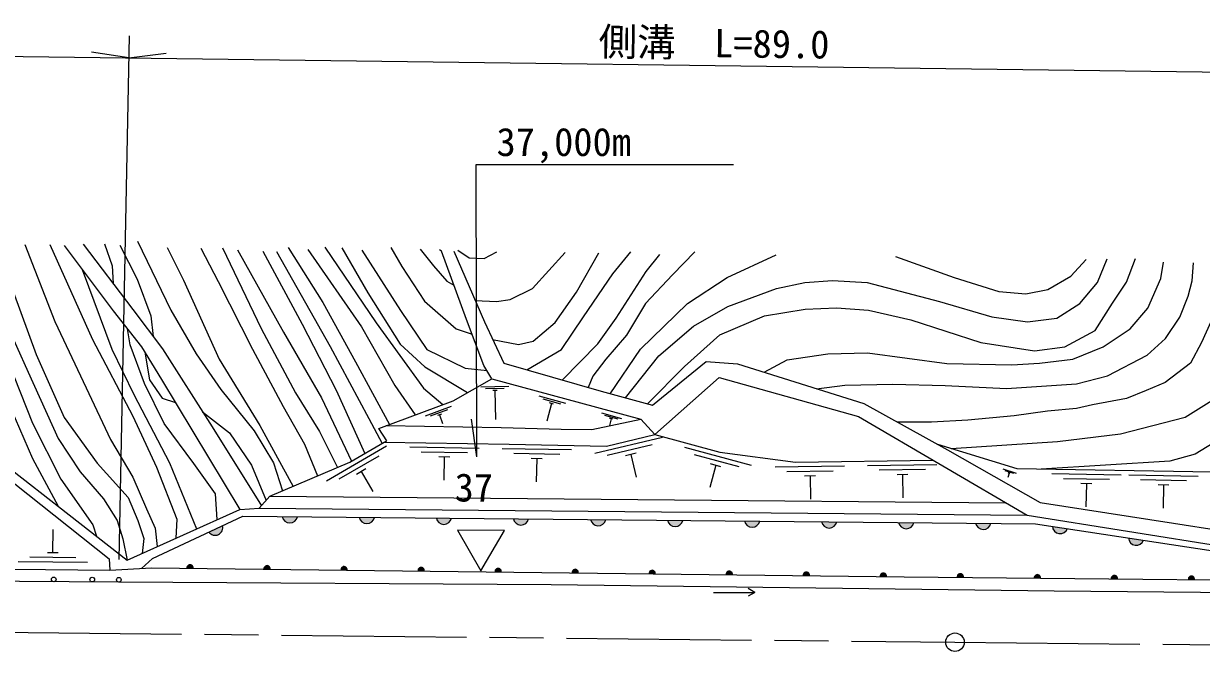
# Model space of a CAD drawing. Units: millimetres at full size, sheet at 1:1000; details may follow other scales. Extents: x 40000 to 680000, y 20000 to 380000.
# Drawn here: x 207020 to 283472, y 280519 to 321268 of the extents above; entities that cross this region are included whole.
import ezdxf
from ezdxf.enums import TextEntityAlignment as Align

# ---------------------------------------------------------------- set-up
doc = ezdxf.new("R2010")
doc.units = ezdxf.units.MM
doc.header["$LTSCALE"] = 1000
doc.linetypes.add('CHAIN', pattern=[18.5, 12, -1.5, 3.5, -1.5])
for name, color, linetype, lineweight in [('M-BGD', 7, 'Continuous', 25), ('M-BMK', 2, 'CHAIN', 13), ('M-BMK-SRVR', 3, 'Continuous', 25), ('M-STR-HTXT', 7, 'Continuous', 13)]:
    doc.layers.add(name, color=color, linetype=linetype, lineweight=lineweight)
doc.styles.add('ＭＳ ゴシック', font='')
doc.styles.get('ＭＳ ゴシック').set_extended_font_data('MS Gothic')

msp = doc.modelspace()

# ---------------------------------------------------------------- hatches: boundary and pattern name
at = {"layer": 'M-BGD'}
for points in [[(223813, 289273), (224803, 289264, -0.82183)], [(228812, 289226), (229803, 289216, -0.82183)], [(233812, 289178), (234803, 289169, -0.82183)], [(238812, 289131), (239803, 289122, -0.82183)], [(243812, 289084), (244802, 289074, -0.82183)], [(248811, 289036), (249802, 289027, -0.82183)], [(253811, 288989), (254802, 288980, -0.82183)], [(219043, 288264), (219940, 288684, -0.82183)], [(258811, 288942), (259802, 288932, -0.82183)], [(263811, 288894), (264801, 288885, -0.82183)], [(268810, 288847), (269801, 288837, -0.82183)], [(273798, 288643), (274777, 288494, -0.82183)], [(278740, 287888), (279720, 287739, -0.82183)], [(217625, 285917), (218027, 285912, 0.4608), (217829, 286150, 0.4608)], [(222625, 285857), (223027, 285852, 0.4608), (222829, 286090, 0.4608)], [(227625, 285797), (228026, 285792, 0.4608), (227828, 286029, 0.4608)], [(232624, 285737), (233026, 285732, 0.4608), (232828, 285969, 0.4608)], [(237624, 285676), (238026, 285671, 0.4608), (237828, 285909, 0.4608)], [(242624, 285616), (243025, 285611, 0.4608), (242827, 285849, 0.4608)], [(247623, 285556), (248025, 285551, 0.4608), (247827, 285788, 0.4608)], [(252623, 285496), (253024, 285491, 0.4608), (252826, 285728, 0.4608)], [(257622, 285435), (258024, 285430, 0.4608), (257826, 285668, 0.4608)], [(262622, 285375), (263024, 285370, 0.4608), (262826, 285608, 0.4608)], [(267622, 285322), (268023, 285318, 0.4608), (267825, 285555, 0.4608)], [(272622, 285273), (273023, 285269, 0.4608), (272825, 285506, 0.4608)], [(277621, 285223), (278023, 285219, 0.4608), (277824, 285456, 0.4608)], [(282621, 285174), (283023, 285170, 0.4608), (282824, 285407, 0.4608)]]:
    msp.add_hatch(color=256, dxfattribs=at).paths.add_polyline_path(points)

# ---------------------------------------------------------------- linework, layer by layer
for p, q in [((238509, 297706), (236710, 297670)), ((238212, 297580), (237012, 297556)), ((237754, 297451), (237474, 297445)), ((237614, 297448), (237653, 295566)), ((242215, 296608), (240478, 297077)), ((241895, 296570), (240736, 296883)), ((241419, 296574), (241149, 296647)), ((234774, 296414), (233085, 295790)), ((234534, 296197), (233408, 295781)), ((234144, 295925), (233881, 295828)), ((234013, 295877), (234221, 295314)), ((241284, 296611), (240977, 295474)), ((245860, 295623), (244556, 295975)), ((245619, 295595), (244750, 295830)), ((245161, 295625), (245044, 295191)), ((245263, 295598), (245060, 295653)), ((248487, 294400), (244107, 293366)), ((230577, 293835), (226684, 291578)), ((236587, 293699), (232087, 293770)), ((242586, 293593), (238087, 293677)), ((247825, 293935), (244906, 293246)), ((254277, 292595), (249931, 293762)), ((230079, 293200), (227483, 291694)), ((235832, 293411), (232832, 293459)), ((234678, 293129), (233978, 293140)), ((234328, 293135), (234304, 291635)), ((241830, 293307), (238831, 293363)), ((240675, 293028), (239975, 293041)), ((240325, 293035), (240297, 291535)), ((246775, 293379), (246094, 293218)), ((246434, 293299), (246779, 291839)), ((253475, 292499), (250578, 293278)), ((229234, 292363), (228629, 292012)), ((228932, 292187), (229684, 290890)), ((251949, 292599), (251559, 291150)), ((252287, 292508), (251611, 292690)), ((260307, 292540), (255807, 292474)), ((259561, 292229), (256562, 292185)), ((266306, 292628), (261807, 292562)), ((265561, 292317), (262561, 292273)), ((271463, 292075), (270603, 292339)), ((271302, 292061), (270728, 292238)), ((270997, 292092), (270909, 291806)), ((271064, 292072), (270930, 292113)), ((258416, 291912), (257716, 291902)), ((258066, 291907), (258088, 290407)), ((264415, 292000), (263715, 291990)), ((264065, 291995), (264087, 290495)), ((278263, 291967), (273764, 292043)), ((277508, 291680), (274508, 291731)), ((276353, 291399), (275653, 291411)), ((276003, 291405), (275978, 289905)), ((283262, 291882), (278763, 291958)), ((282507, 291595), (279508, 291646)), ((281352, 291314), (280652, 291326)), ((281002, 291320), (280977, 289820)), ((222319, 289823), (272163, 289353)), ((272163, 289353), (299596, 285006)), ((208921, 286935), (208936, 288435)), ((208571, 286939), (209271, 286932)), ((206665, 286359), (211164, 286312)), ((207418, 286651), (210417, 286620)), ((254491, 284352), (254054, 284605))]:
    msp.add_line(p, q, dxfattribs=at)
for points in [[(151073, 292441), (153561, 297732), (158283, 296872), (163230, 302176), (165755, 304973), (172527, 310314), (184822, 309276), (185780, 309479), (188388, 308491), (188661, 308644), (190553, 306310), (192991, 306992), (201801, 296501), (201930, 295669), (213753, 286445), (221047, 289735), (222319, 289823), (223014, 290586)], [(201051, 307013), (202392, 304500), (204125, 301317), (205075, 299055), (206194, 296285), (207591, 293046), (209268, 289946), (209269, 289944)], [(202476, 307100), (203901, 303917), (205578, 300426), (207590, 295344), (209438, 291706), (211506, 288746), (211761, 287999)], [(203680, 307049), (205021, 303698), (207312, 298644), (209270, 294336), (210695, 292186), (212204, 290427), (213100, 289025), (213463, 287824), (213753, 286445)], [(205274, 307127), (206336, 303888), (207845, 299783), (209661, 295706), (211788, 292740), (213800, 290506), (214443, 289026), (214834, 287853), (214724, 286883)], [(207092, 306933), (209048, 301935), (211088, 297634), (212655, 294277), (214108, 291820), (215004, 289776), (215563, 288520), (215694, 287320)], [(208720, 306934), (211497, 300759), (214117, 295795), (215642, 292473), (216972, 289112), (216898, 287864)], [(209652, 306854), (212835, 302614), (214682, 300297), (215978, 298177), (221047, 289735)], [(210897, 306943), (214119, 302717), (216033, 300150), (219255, 295093), (222460, 289978)], [(212281, 306969), (212760, 305535), (212845, 304389)], [(213263, 306893), (214396, 304679), (215278, 302289), (215437, 300949)], [(214406, 307140), (216581, 302665), (218225, 299834), (219819, 297509), (221996, 294826), (223236, 292753), (223824, 290932)], [(216330, 306732), (217393, 304608), (219720, 299477), (222350, 295180), (224527, 291232)], [(218531, 306681), (219644, 304533), (221870, 300134), (223868, 296418), (225259, 293966), (226106, 291907)], [(219922, 306707), (222452, 301474), (224677, 297303), (226220, 294800), (227404, 292461)], [(220909, 306580), (223893, 301246), (226347, 296974), (228300, 292862)], [(224197, 306732), (226448, 303168), (228573, 299325), (230779, 295257)], [(225462, 306605), (228952, 301575), (231128, 297783), (232444, 295872)], [(226575, 306757), (229914, 301853), (232974, 297606), (234238, 296536)], [(227688, 306707), (229357, 303800), (231457, 300463), (233075, 298997), (235835, 297317)], [(230865, 306725), (231579, 305491), (233038, 303260), (235106, 301461), (236130, 301112)], [(232755, 306636), (233633, 305550), (234496, 304539), (234944, 304293)], [(237405, 298219), (236905, 299081), (235768, 302061), (234140, 306497), (234019, 306573)], [(222553, 306504), (225108, 301752), (227308, 297480), (229177, 293370)], [(223438, 306479), (226929, 300311), (229433, 295635), (230287, 294014)], [(228978, 306555), (231482, 302637), (233202, 300109), (235681, 298895), (237101, 298743)], [(234944, 306494), (236932, 301901), (238184, 299221), (244513, 297401), (247844, 296493), (251328, 299336), (253369, 299181), (261548, 296604), (266986, 293610), (273012, 290192), (281667, 288851), (290816, 287413), (298646, 286221), (300300, 285867), (300966, 285524)], [(235196, 306553), (235939, 306058), (236909, 306020), (237728, 306458)], [(236333, 303285), (237709, 303225), (238603, 303358), (240049, 304080), (242181, 306420)], [(237463, 300765), (239155, 300448), (240106, 300657), (241534, 301874), (242904, 303833), (244369, 306382)], [(239695, 298787), (241933, 300125), (243361, 302236), (245264, 305031), (246444, 306458)], [(241975, 298131), (244293, 300486), (245492, 302141), (247433, 305184), (248309, 306287)], [(250592, 306458), (249146, 304955), (247395, 303091), (246158, 301038), (244807, 299497), (243970, 298375), (243660, 297646)], [(245093, 297243), (247058, 300140), (250122, 303107), (252691, 304780), (255869, 306264)], [(246085, 296973), (248243, 299700), (250513, 301633), (252734, 302899), (255892, 304073), (257734, 304455), (259525, 304599), (261773, 304456), (266479, 303238), (269871, 302236), (272189, 301902), (274079, 302141), (275583, 303096), (276730, 304457), (277351, 306008)], [(247515, 296583), (249927, 299012), (252213, 301066), (255113, 302295), (257748, 302739), (259786, 302817), (261862, 302664), (264609, 302030), (269145, 300571), (272643, 300033), (274602, 300283), (276581, 301358), (277695, 303124), (278598, 304487), (279194, 306023)], [(263614, 306141), (267416, 304795), (270327, 303883), (272065, 303731), (273499, 304013), (274998, 304882), (275997, 305946)], [(267217, 293695), (274128, 294150), (278215, 294647), (282414, 295727), (284489, 297024), (285765, 299184), (286524, 300810), (286913, 303057), (287844, 305913)], [(289552, 305935), (289076, 302711), (287951, 298428), (286697, 296224), (285400, 294755), (283064, 293328), (281419, 292871), (273077, 292355)], [(210817, 305303), (212756, 300140), (214171, 297195), (216489, 292758), (218244, 288471)], [(255090, 298639), (256579, 299448), (259230, 299839), (261790, 299900), (266941, 299207), (271158, 299117), (272965, 299237), (275134, 299478), (277091, 300291), (278838, 301465), (279986, 302793), (280829, 304720), (281010, 305773)], [(258494, 297567), (260327, 297802), (263441, 297867), (266836, 297780), (270814, 297586), (275360, 297889), (277374, 298410), (279947, 299749), (281138, 300832), (282068, 302215), (282609, 303577), (282868, 304571), (282955, 305738)], [(285312, 305781), (284685, 303253), (283474, 300573), (282759, 299229), (281116, 297976), (279880, 297456), (278604, 296937), (276399, 296527), (275361, 296289), (273480, 296116), (271317, 295813), (268312, 295533), (265955, 295403), (263730, 295403)], [(219585, 289075), (219475, 290756), (218061, 292719), (216136, 295310), (214875, 297911), (213943, 300427), (213758, 301455)], [(214900, 299941), (215202, 298137), (216008, 296955), (216885, 296666)], [(230074, 294996), (234904, 296782), (237405, 298219), (247092, 295601), (247997, 294592)], [(247997, 294592), (252159, 298296), (261210, 295766), (272163, 289353)], [(218632, 296071), (220388, 294716), (221823, 292602), (222761, 290308)], [(201050, 295680), (212581, 286521), (212630, 285797)], [(230558, 295175), (238022, 295060), (241923, 294946), (243898, 294932), (247092, 295601)], [(223014, 290586), (228186, 292796), (230429, 294097), (238546, 293968), (244854, 293851), (247997, 294592), (252222, 293457), (257127, 292793), (266063, 292925)], [(230429, 294097), (230592, 294191), (230074, 294996)], [(266342, 293964), (271484, 292382), (284197, 292166), (299473, 286044)], [(153334, 292460), (158431, 286360), (212630, 285797)], [(223014, 290586), (246890, 290376), (270761, 290173)], [(214668, 285910), (215395, 286555), (221248, 289297), (272707, 288810), (297466, 285027)], [(212630, 285797), (215314, 285945), (264171, 285356), (299596, 285006), (301469, 284170)], [(213201, 285020), (206757, 285060), (171242, 285545), (158978, 285706)], [(300058, 284184), (273903, 284421), (241272, 284847), (213201, 285020)], [(251796, 284352), (254491, 284352), (254054, 284100)]]:
    msp.add_lwpolyline(points, dxfattribs=at)
msp.add_lwpolyline([(235192, 288383), (236690, 285741), (238229, 288359)], close=True, dxfattribs=at)
for centre in [(208976, 285196), (211476, 285181), (213202, 285170)]:
    msp.add_circle(centre, 150, dxfattribs=at)
for centre, radius, start, end in [((224309, 289366), 505, 190.62812, 348.28631), ((229309, 289319), 505, 190.62812, 348.28631), ((234308, 289272), 505, 190.62812, 348.28631), ((239308, 289224), 505, 190.62812, 348.28631), ((244308, 289177), 505, 190.62812, 348.28631), ((249308, 289129), 505, 190.62812, 348.28631), ((254307, 289082), 505, 190.62812, 348.28631), ((219450, 288563), 505, 216.27928, 13.93747), ((259307, 289035), 505, 190.62812, 348.28631), ((264307, 288987), 505, 190.62812, 348.28631), ((269307, 288940), 505, 190.62812, 348.28631), ((274302, 288665), 505, 182.48436, 340.14255), ((279245, 287910), 505, 182.48436, 340.14255), ((217827, 285947), 203, 350.34787, 188.27125), ((222826, 285886), 203, 350.34787, 188.27125), ((227826, 285826), 203, 350.34787, 188.27125), ((232825, 285766), 203, 350.34787, 188.27125), ((237825, 285706), 203, 350.34787, 188.27125), ((242825, 285645), 203, 350.34787, 188.27125), ((247824, 285585), 203, 350.34787, 188.27125), ((252824, 285525), 203, 350.34787, 188.27125), ((257824, 285465), 203, 350.34787, 188.27125), ((262823, 285404), 203, 350.34787, 188.27125), ((267823, 285352), 203, 350.47189, 188.39528), ((272823, 285303), 203, 350.47189, 188.39528), ((277822, 285253), 203, 350.47189, 188.39528), ((282822, 285204), 203, 350.47189, 188.39528)]:
    msp.add_arc(centre, radius, start, end, dxfattribs=at)
at = {"layer": 'M-BMK'}
msp.add_lwpolyline([(168263, 282165), (267475, 281119), (320124, 280590), (341999, 280539), (349297, 280530), (353370, 280589), (356331, 280725), (359283, 280863), (360958, 281058), (362965, 281272), (364881, 281531), (367723, 282029)], dxfattribs=at)
at = {"layer": 'M-BMK-SRVR'}
msp.add_circle((267475, 281119), 600, dxfattribs=at)
at = {"layer": 'M-STR-HTXT'}
for p, q in [((213874, 320465), (213209, 286492)), ((160449, 319725), (361129, 317124)), ((213846, 319033), (211420, 319406)), ((213846, 319033), (216281, 319343)), ((236436, 293156), (236090, 295586))]:
    msp.add_line(p, q, dxfattribs=at)
msp.add_lwpolyline([(236436, 293156), (236403, 312121), (253105, 312121)], dxfattribs=at)

# ---------------------------------------------------------------- texts
at = {"layer": 'M-BGD', "style": 'ＭＳ ゴシック'}
msp.add_text('37', height=1833, rotation=359.46, dxfattribs=at).set_placement((234984, 289703), align=Align.BOTTOM_LEFT)
at = {"layer": 'M-STR-HTXT', "style": 'ＭＳ ゴシック'}
msp.add_text('側溝\u3000L=89.0', height=1833, rotation=359.258, dxfattribs=at).set_placement((244326, 318638), align=Align.BOTTOM_LEFT)
msp.add_text('37,000m', height=1833, dxfattribs=at).set_placement((237717, 312121), align=Align.BOTTOM_LEFT)

doc.saveas('drawing.dxf')
